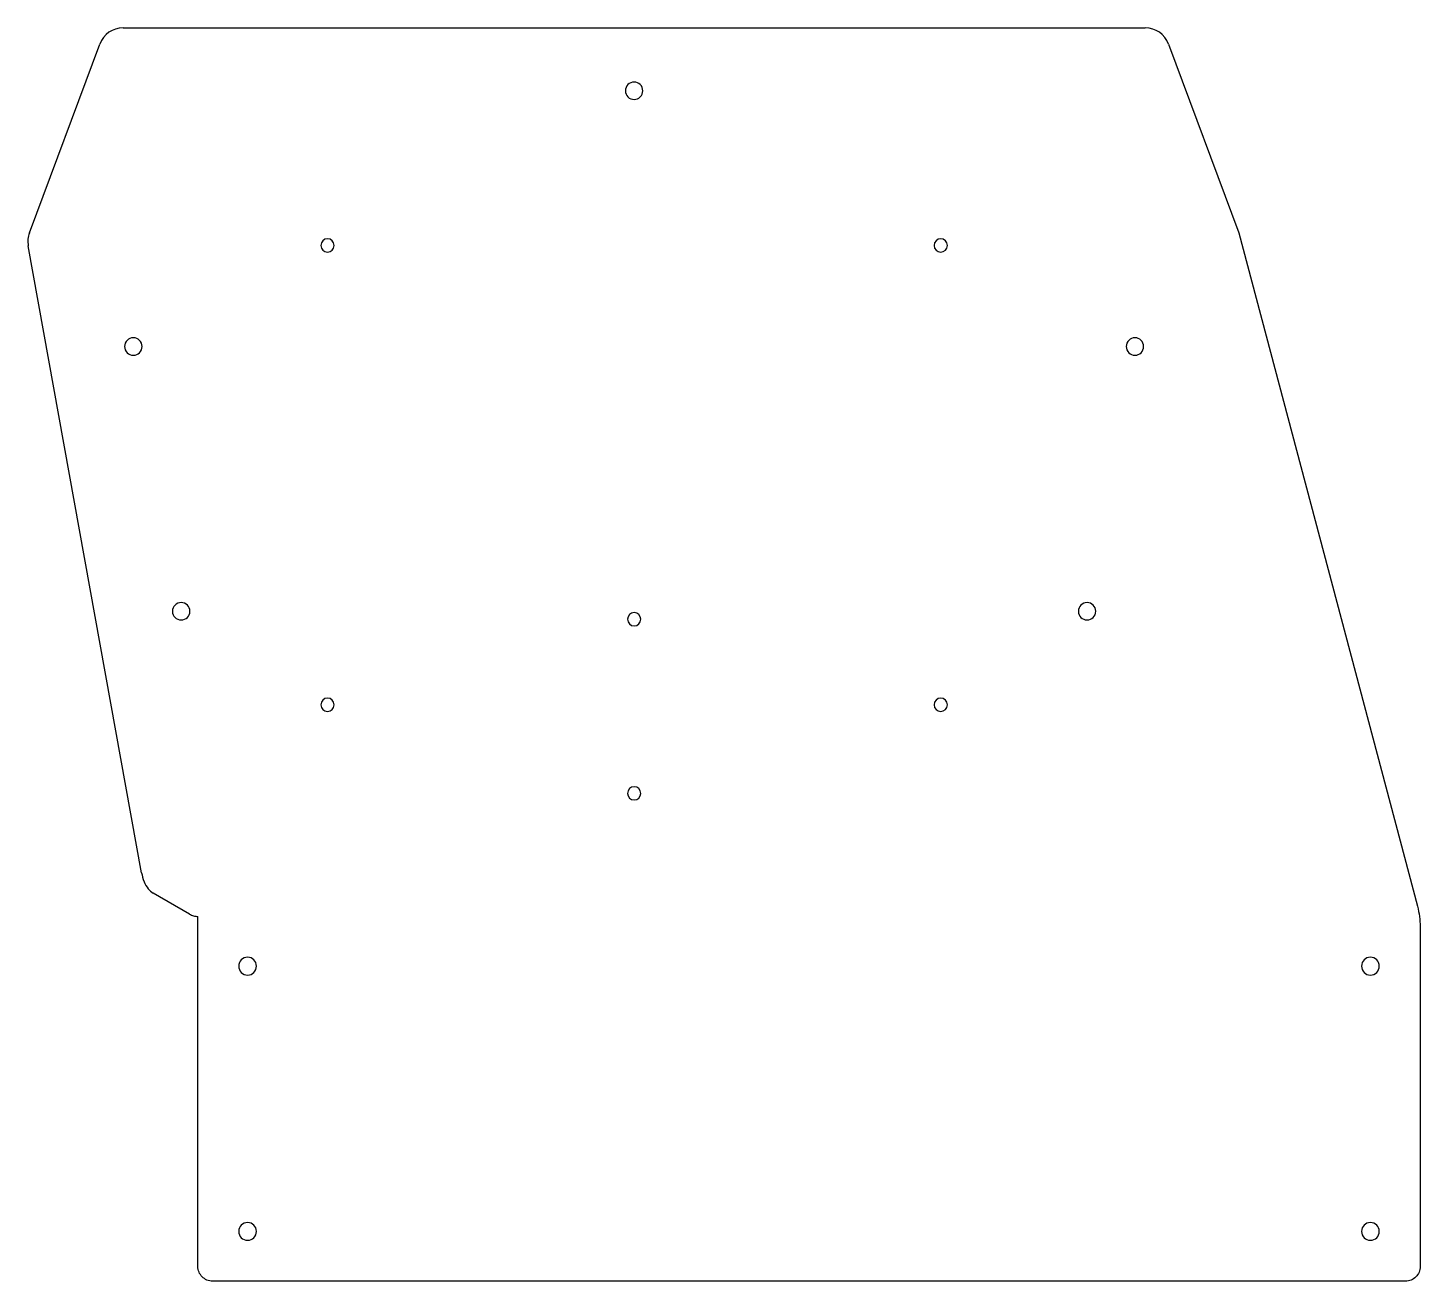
# Model space of a CAD drawing. Header units: millimetres. Extents: x -45 to 291, y 0 to 302.
import ezdxf

# ---------------------------------------------------------------- set-up
doc = ezdxf.new("R2010")
doc.units = ezdxf.units.MM

msp = doc.modelspace()

# ---------------------------------------------------------------- linework, layer by layer
at = {"layer": 'INTERIOR_PROFILES', "extrusion": (0, 0, -1)}
for centre, radius in [((-101.75, 287.19), 2.1), ((-27.75, 249.88), 1.6), ((-175.75, 249.88), 1.6), ((19.12, 225.49), 2.1), ((-222.62, 225.49), 2.1), ((7.57, 161.61), 2.1), ((-211.07, 161.61), 2.1), ((-101.75, 159.69), 1.6), ((-27.75, 139.06), 1.6), ((-175.75, 139.06), 1.6), ((-101.75, 117.69), 1.6), ((-8.46, 76), 2.15), ((-279.46, 76), 2.15), ((-8.46, 12), 2.15), ((-279.46, 12), 2.15)]:
    msp.add_circle(centre, radius, dxfattribs=at)
at = {"layer": 'OUTER_PROFILES'}
for p, q in [((-21.59, 302.37), (225.1, 302.37)), ((-44.2, 252.93), (-27.22, 298.47)), ((230.72, 298.47), (247.72, 252.91)), ((247.72, 252.91), (290.82, 90.44)), ((-17.14, 98.55), (-44.48, 249.77)), ((-5.58, 88.55), (-14.3, 93.61)), ((-3.54, 3.54), (-3.54, 88)), ((291.46, 85.48), (291.46, 3.54)), ((287.93, 0), (0, 0))]:
    msp.add_line(p, q, dxfattribs=at)
for centre, start, end in [((-21.59, 296.37), 90, 159.543), ((225.1, 296.37), 20.4569, 90), ((-38.58, 250.84), 159.543, 190.2512)]:
    msp.add_arc(centre, 6, start, end, dxfattribs=at)
for points, knots in [([(-17.14, 98.55), (-17, 97.81), (-16.8, 97.06), (-16.26, 95.76), (-15.94, 95.18), (-15.18, 94.25), (-14.78, 93.89), (-14.3, 93.61)], [-0.5851278, -0.5851278, -0.5851278, -0.5851278, -0.3593553, -0.3593553, -0.1641063, -0.1641063, 0, 0, 0, 0]), ([(-5.58, 88.55), (-5.27, 88.37), (-4.94, 88.23), (-4.25, 88.04), (-3.9, 88), (-3.54, 88)], [-0.2153954, -0.2153954, -0.2153954, -0.2153954, -0.1079011, -0.1079011, 0, 0, 0, 0]), ([(290.82, 90.44), (291.03, 89.63), (291.19, 88.81), (291.41, 87.15), (291.46, 86.31), (291.46, 85.48)], [0, 0, 0, 0, 0.2507896, 0.2507896, 0.5015793, 0.5015793, 0.5015793, 0.5015793]), ([(0, 0), (-0.47, 0), (-0.93, 0.09), (-1.8, 0.45), (-2.19, 0.72), (-2.84, 1.38), (-3.09, 1.76), (-3.44, 2.61), (-3.54, 3.07), (-3.54, 3.54)], [0, 0, 0, 0, 0.140049, 0.140049, 0.2818018, 0.2818018, 0.4180804, 0.4180804, 0.5571395, 0.5571395, 0.5571395, 0.5571395]), ([(291.46, 3.54), (291.46, 3.07), (291.37, 2.61), (291.01, 1.74), (290.74, 1.34), (290.08, 0.69), (289.7, 0.44), (288.85, 0.09), (288.39, 0), (287.93, 0)], [0, 0, 0, 0, 0.140049, 0.140049, 0.2818018, 0.2818018, 0.4180804, 0.4180804, 0.5571395, 0.5571395, 0.5571395, 0.5571395])]:
    msp.add_open_spline(points, degree=3, knots=knots, dxfattribs=at)

doc.saveas('drawing.dxf')
